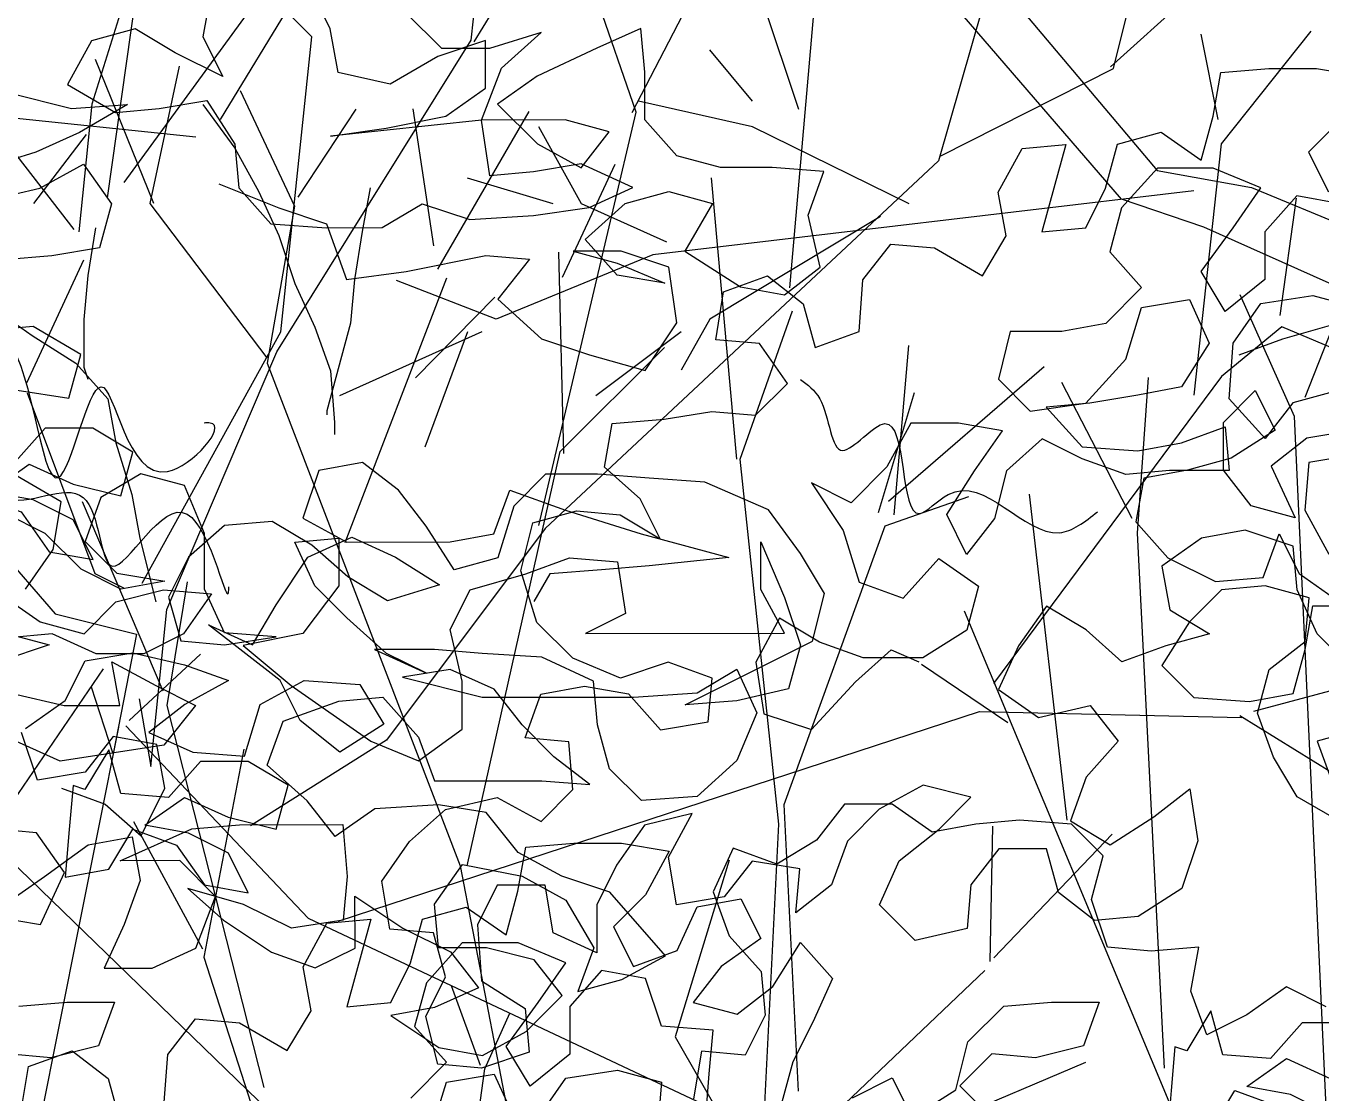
# Model space of a CAD drawing. Header units: metres. Extents: x 37 to 217, y 53 to 242.
# Drawn here: x 45.621 to 48.025, y 62.598 to 64.579 of the extents above; entities that cross this region are included whole.
import ezdxf

# ---------------------------------------------------------------- set-up
doc = ezdxf.new("R2010")
doc.units = ezdxf.units.M
doc.layers.add('DGPRO_Arboles existentes', color=7, linetype='Continuous')

# ---------------------------------------------------------------- blocks, each defined once
blk = doc.blocks.new('Celtis tala VISTA 250 gris')
at = {"color": 252}
for p, q in [((2392.6506, 1078.4263), (2393.301, 1079.4966)), ((2392.6506, 1078.4263), (2393.301, 1079.4966)), ((2393.1214, 1078.5705), (2393.3921, 1079.0195)), ((2393.1214, 1078.5705), (2393.3921, 1079.0195)), ((2392.4718, 1078.3097), (2392.9054, 1078.9047)), ((2392.4718, 1078.3097), (2392.9054, 1078.9047)), ((2388.4312, 1078.866), (2388.8184, 1078.4059)), ((2388.4312, 1078.866), (2388.8184, 1078.4059)), ((2393.1154, 1078.5734), (2393.1485, 1078.8634)), ((2393.1154, 1078.5734), (2393.1485, 1078.8634)), ((2388.7527, 1078.3525), (2388.3422, 1078.8289)), ((2388.7527, 1078.3525), (2388.3422, 1078.8289)), ((2393.4146, 1078.4397), (2393.5867, 1078.7716)), ((2393.4146, 1078.4397), (2393.5867, 1078.7716)), ((2394.3078, 1078.521), (2394.3706, 1078.7741)), ((2394.3078, 1078.521), (2394.3706, 1078.7741)), ((2392.4999, 1078.7397), (2392.4117, 1078.4546)), ((2392.4999, 1078.7397), (2392.4117, 1078.4546)), ((2392.4406, 1078.2807), (2392.5033, 1078.7228)), ((2392.4406, 1078.2807), (2392.5033, 1078.7228)), ((2394.3019, 1078.5239), (2394.5158, 1078.7169)), ((2394.3019, 1078.5239), (2394.5158, 1078.7169)), ((2392.8196, 1078.5798), (2392.7038, 1078.6963)), ((2392.8196, 1078.5798), (2392.7038, 1078.6963)), ((2393.422, 1078.4398), (2393.3325, 1078.6983)), ((2393.422, 1078.4398), (2393.3325, 1078.6983)), ((2393.7238, 1078.4452), (2393.6566, 1078.6447)), ((2393.7238, 1078.4452), (2393.6566, 1078.6447)), ((2393.7071, 1078.1138), (2393.7528, 1078.6376)), ((2393.7071, 1078.1138), (2393.7528, 1078.6376)), ((2386.9565, 1078.3446), (2386.8485, 1078.6117)), ((2386.9565, 1078.3446), (2386.8485, 1078.6117)), ((2388.0675, 1078.5347), (2387.9882, 1078.6298)), ((2388.0675, 1078.5347), (2387.9882, 1078.6298)), ((2394.0649, 1078.6341), (2393.9829, 1078.3499)), ((2394.0649, 1078.6341), (2393.9829, 1078.3499)), ((2386.9498, 1078.3445), (2387.0041, 1078.5997)), ((2386.9498, 1078.3445), (2387.0041, 1078.5997)), ((2394.508, 1078.3811), (2394.6744, 1078.5902)), ((2394.508, 1078.3811), (2394.6744, 1078.5902)), ((2392.7549, 1077.9954), (2393.1154, 1078.5734)), ((2392.7549, 1077.9954), (2393.1154, 1078.5734)), ((2392.7622, 1078.0324), (2392.8196, 1078.5798)), ((2392.7622, 1078.0324), (2392.8196, 1078.5798)), ((2394.5019, 1078.4266), (2394.4703, 1078.5846)), ((2394.5019, 1078.4266), (2394.4703, 1078.5846)), ((2387.1169, 1078.5542), (2387.2178, 1078.34)), ((2387.1169, 1078.5542), (2387.2178, 1078.34)), ((2392.1297, 1078.5419), (2392.3783, 1078.2225)), ((2392.1297, 1078.5419), (2392.3783, 1078.2225)), ((2387.2243, 1078.3566), (2387.3322, 1078.5195)), ((2387.2243, 1078.3566), (2387.3322, 1078.5195)), ((2387.4764, 1078.2659), (2387.438, 1078.5203)), ((2387.4764, 1078.2659), (2387.438, 1078.5203)), ((2387.4833, 1078.223), (2387.653, 1078.5154)), ((2387.4833, 1078.223), (2387.653, 1078.5154)), ((2388.0675, 1078.4871), (2387.856, 1078.5347)), ((2388.0675, 1078.4871), (2387.856, 1078.5347)), ((2393.9874, 1078.3587), (2394.3078, 1078.521)), ((2393.9874, 1078.3587), (2394.3078, 1078.521)), ((2386.734, 1078.3445), (2386.8315, 1078.4728)), ((2386.734, 1078.3445), (2386.8315, 1078.4728)), ((2387.7503, 1078.3443), (2387.6711, 1078.4871)), ((2387.7503, 1078.3443), (2387.6711, 1078.4871)), ((2388.3582, 1078.3443), (2388.0675, 1078.4871)), ((2388.3582, 1078.3443), (2388.0675, 1078.4871)), ((2392.1154, 1078.4451), (2392.6044, 1078.3942)), ((2392.1154, 1078.4451), (2392.6044, 1078.3942)), ((2392.4117, 1078.4546), (2392.3873, 1078.2179)), ((2392.4117, 1078.4546), (2392.3873, 1078.2179)), ((2393.2411, 1077.673), (2393.422, 1078.4398)), ((2393.2411, 1077.673), (2393.422, 1078.4398)), ((2387.715, 1078.2082), (2387.8126, 1078.4174)), ((2387.715, 1078.2082), (2387.8126, 1078.4174)), ((2388.8184, 1078.4059), (2388.9937, 1078.3742)), ((2388.8184, 1078.4059), (2388.9937, 1078.3742)), ((2387.6975, 1078.3443), (2387.5389, 1078.3919)), ((2387.6975, 1078.3443), (2387.5389, 1078.3919)), ((2388.0384, 1077.8701), (2387.9914, 1078.3923)), ((2388.0384, 1077.8701), (2387.9914, 1078.3923)), ((2388.9937, 1078.3742), (2389.4184, 1078.1989)), ((2388.9937, 1078.3742), (2389.4184, 1078.1989)), ((2394.4577, 1077.915), (2394.508, 1078.3811)), ((2394.4577, 1077.915), (2394.508, 1078.3811)), ((2388.8867, 1078.3681), (2387.8825, 1078.2492)), ((2388.8867, 1078.3681), (2387.8825, 1078.2492)), ((2388.905, 1078.3008), (2388.7527, 1078.3525)), ((2388.905, 1078.3008), (2388.7527, 1078.3525)), ((2393.9829, 1078.3499), (2393.2529, 1077.6671)), ((2393.9829, 1078.3499), (2393.2529, 1077.6671)), ((2387.1671, 1078.0585), (2386.9498, 1078.3445)), ((2387.1671, 1078.0585), (2386.9498, 1078.3445)), ((2387.2178, 1078.34), (2387.1671, 1078.0485)), ((2387.2178, 1078.34), (2387.1671, 1078.0485)), ((2387.9089, 1078.273), (2387.7503, 1078.3443)), ((2387.9089, 1078.273), (2387.7503, 1078.3443)), ((2388.3053, 1078.3206), (2387.9882, 1078.1302)), ((2388.3053, 1078.3206), (2387.9882, 1078.1302)), ((2389.1672, 1078.1837), (2388.905, 1078.3008)), ((2389.1672, 1078.1837), (2388.905, 1078.3008)), ((2389.0934, 1077.9855), (2389.2139, 1078.2924)), ((2389.0934, 1077.9855), (2389.2139, 1078.2924)), ((2394.6168, 1078.0628), (2394.6477, 1078.2806)), ((2394.6168, 1078.0628), (2394.6477, 1078.2806)), ((2387.7175, 1077.8808), (2387.708, 1078.2545)), ((2387.7175, 1077.8808), (2387.708, 1078.2545)), ((2387.8825, 1078.2492), (2387.5918, 1078.1302)), ((2387.8825, 1078.2492), (2387.5918, 1078.1302)), ((2387.3119, 1077.7156), (2387.5, 1078.2066)), ((2387.3119, 1077.7156), (2387.5, 1078.2066)), ((2387.5918, 1078.1302), (2387.4068, 1078.2016)), ((2387.5918, 1078.1302), (2387.4068, 1078.2016)), ((2387.4419, 1078.0209), (2387.5896, 1078.1709)), ((2387.4419, 1078.0209), (2387.5896, 1078.1709)), ((2389.0734, 1077.9494), (2388.973, 1078.1751)), ((2389.0734, 1077.9494), (2388.973, 1078.1751)), ((2392.2906, 1077.9377), (2392.3964, 1078.1658)), ((2392.2906, 1077.9377), (2392.3964, 1078.1658)), ((2387.9882, 1078.1302), (2387.9353, 1078.0351)), ((2387.9882, 1078.1302), (2387.9353, 1078.0351)), ((2388.045, 1077.8701), (2388.1421, 1078.1454)), ((2388.045, 1077.8701), (2388.1421, 1078.1454)), ((2387.5653, 1078.1065), (2387.3011, 1077.9875)), ((2387.5653, 1078.1065), (2387.3011, 1077.9875)), ((2387.5389, 1078.1065), (2387.4596, 1077.8924)), ((2387.5389, 1078.1065), (2387.4596, 1077.8924)), ((2387.9353, 1078.1065), (2387.7768, 1077.9875)), ((2387.9353, 1078.1065), (2387.7768, 1077.9875)), ((2387.7109, 1077.8841), (2387.9045, 1078.0774)), ((2387.7109, 1077.8841), (2387.9045, 1078.0774)), ((2388.3303, 1077.7665), (2388.3576, 1078.0809)), ((2388.3303, 1077.7665), (2388.3576, 1078.0809)), ((2387.1671, 1078.0485), (2387.525, 1077.1152)), ((2387.1671, 1078.0485), (2387.525, 1077.1152)), ((2394.62, 1078.0413), (2394.5079, 1077.9492)), ((2394.62, 1078.0413), (2394.5079, 1077.9492)), ((2395.1206, 1077.8299), (2394.62, 1078.0413)), ((2395.1206, 1077.8299), (2394.62, 1078.0413)), ((2388.7723, 1077.7597), (2388.6419, 1078.0126)), ((2388.7723, 1077.7597), (2388.6419, 1078.0126)), ((2388.7824, 1077.7327), (2388.8024, 1078.0216)), ((2388.7824, 1077.7327), (2388.8024, 1078.0216)), ((2392.5048, 1077.5656), (2392.7622, 1078.0324)), ((2392.5048, 1077.5656), (2392.7622, 1078.0324)), ((2392.5508, 1077.5169), (2392.7549, 1077.9954)), ((2392.5508, 1077.5169), (2392.7549, 1077.9954)), ((2393.8903, 1077.7179), (2394.1788, 1077.968)), ((2393.8903, 1077.7179), (2394.1788, 1077.968)), ((2389.1637, 1075.9811), (2389.0734, 1077.9494)), ((2389.1637, 1075.9811), (2389.0734, 1077.9494)), ((2394.5079, 1077.9492), (2394.0852, 1077.3798)), ((2394.5079, 1077.9492), (2394.0852, 1077.3798)), ((2392.4175, 1077.5831), (2392.2921, 1077.9184)), ((2392.4175, 1077.5831), (2392.2921, 1077.9184)), ((2393.8717, 1077.6969), (2393.9384, 1077.9197)), ((2393.8717, 1077.6969), (2393.9384, 1077.9197)), ((2387.5382, 1077.1153), (2387.7109, 1077.8841)), ((2387.5382, 1077.1153), (2387.7109, 1077.8841)), ((2388.1164, 1077.1926), (2388.045, 1077.8701)), ((2388.1164, 1077.1926), (2388.045, 1077.8701)), ((2392.0498, 1077.8467), (2392.3437, 1077.5089)), ((2392.0498, 1077.8467), (2392.3437, 1077.5089)), ((2388.3139, 1077.7465), (2388.469, 1077.8006)), ((2388.3139, 1077.7465), (2388.469, 1077.8006)), ((2388.6519, 1077.2), (2388.5817, 1077.8049)), ((2388.6519, 1077.2), (2388.5817, 1077.8049)), ((2386.974, 1077.4397), (2386.824, 1077.7908)), ((2386.974, 1077.4397), (2386.824, 1077.7908)), ((2388.1261, 1077.229), (2388.3139, 1077.7465)), ((2388.1261, 1077.229), (2388.3139, 1077.7465)), ((2388.8325, 1076.7395), (2388.7824, 1077.7327)), ((2388.8325, 1076.7395), (2388.7824, 1077.7327)), ((2393.2529, 1077.6671), (2392.9584, 1077.2742)), ((2393.2529, 1077.6671), (2392.9584, 1077.2742)), ((2386.9815, 1077.4127), (2387.019, 1077.6423)), ((2386.9815, 1077.4127), (2387.019, 1077.6423)), ((2389.1537, 1075.9269), (2388.4613, 1077.5882)), ((2389.1537, 1075.9269), (2388.4613, 1077.5882)), ((2392.4708, 1077.5566), (2392.4175, 1077.5831)), ((2392.4708, 1077.5566), (2392.4175, 1077.5831)), ((2392.3437, 1077.5089), (2392.4947, 1077.4709)), ((2392.3437, 1077.5089), (2392.4947, 1077.4709)), ((2392.5207, 1077.2254), (2392.5508, 1077.5169)), ((2392.5207, 1077.2254), (2392.5508, 1077.5169)), ((2388.5415, 1077.3805), (2388.381, 1077.4889)), ((2388.5415, 1077.3805), (2388.381, 1077.4889)), ((2392.4947, 1077.4709), (2392.4511, 1077.2489)), ((2392.4947, 1077.4709), (2392.4511, 1077.2489)), ((2394.5681, 1077.3281), (2395.1052, 1077.4723)), ((2394.5681, 1077.3281), (2395.1052, 1077.4723)), ((2392.4805, 1077.311), (2392.6132, 1077.4342)), ((2392.4805, 1077.311), (2392.6132, 1077.4342)), ((2387.1615, 1076.7037), (2386.9815, 1077.4127)), ((2387.1615, 1076.7037), (2386.9815, 1077.4127)), ((2392.266, 1077.1616), (2392.4332, 1077.4066)), ((2392.266, 1077.1616), (2392.4332, 1077.4066)), ((2392.4511, 1077.2489), (2392.4108, 1077.3729)), ((2392.4511, 1077.2489), (2392.4108, 1077.3729)), ((2392.4996, 1077.351), (2392.5207, 1077.2254)), ((2392.4996, 1077.351), (2392.5207, 1077.2254)), ((2392.8689, 1076.9381), (2394.0592, 1077.3278)), ((2392.8689, 1076.9381), (2394.0592, 1077.3278)), ((2394.0592, 1077.3278), (2394.5457, 1077.3165)), ((2394.0592, 1077.3278), (2394.5457, 1077.3165)), ((2394.9633, 1077.0587), (2394.5424, 1077.3192)), ((2394.9633, 1077.0587), (2394.5424, 1077.3192)), ((2392.4611, 1077.2983), (2392.2805, 1076.3946)), ((2392.4611, 1077.2983), (2392.2805, 1076.3946)), ((2392.4746, 1077.3007), (2392.813, 1076.9438)), ((2392.4746, 1077.3007), (2392.813, 1076.9438)), ((2392.9584, 1077.2742), (2392.7059, 1077.1151)), ((2392.9584, 1077.2742), (2392.7059, 1077.1151)), ((2392.6939, 1077.2577), (2392.6196, 1076.8718)), ((2392.6939, 1077.2577), (2392.6196, 1076.8718)), ((2388.1533, 1076.6967), (2388.1261, 1077.229)), ((2388.1533, 1076.6967), (2388.1261, 1077.229)), ((2388.0907, 1076.6731), (2388.1164, 1077.1926)), ((2388.0907, 1076.6731), (2388.1164, 1077.1926)), ((2388.5087, 1076.9376), (2388.5134, 1077.189)), ((2388.5087, 1076.9376), (2388.5134, 1077.189)), ((2388.5153, 1076.9443), (2388.7351, 1077.1742)), ((2388.5153, 1076.9443), (2388.7351, 1077.1742)), ((2387.5515, 1076.2917), (2386.6515, 1077.1628)), ((2387.5515, 1076.2917), (2386.6515, 1077.1628)), ((2392.6178, 1076.8865), (2392.4896, 1077.1229)), ((2392.6178, 1076.8865), (2392.4896, 1077.1229)), ((2387.525, 1077.1152), (2387.618, 1076.633)), ((2387.525, 1077.1152), (2387.618, 1076.633)), ((2393.5947, 1077.0514), (2393.494, 1076.7235)), ((2393.5947, 1077.0514), (2393.494, 1076.7235)), ((2392.813, 1076.9438), (2393.5344, 1076.6045)), ((2392.813, 1076.9438), (2393.5344, 1076.6045)), ((2388.2395, 1076.6742), (2388.4989, 1076.921)), ((2388.2395, 1076.6742), (2388.4989, 1076.921)), ((2392.6196, 1076.8718), (2392.7479, 1076.4731)), ((2392.6196, 1076.8718), (2392.7479, 1076.4731)), ((2393.0787, 1076.8188), (2393.1323, 1076.6711)), ((2393.0787, 1076.8188), (2393.1323, 1076.6711)), ((2393.141, 1076.6645), (2393.1872, 1076.7678)), ((2393.141, 1076.6645), (2393.1872, 1076.7678)), ((2388.6855, 1076.7505), (2388.2734, 1076.5753)), ((2388.6855, 1076.7505), (2388.2734, 1076.5753)), ((2393.494, 1076.7235), (2393.765, 1076.2525)), ((2393.494, 1076.7235), (2393.765, 1076.2525)), ((2393.0636, 1076.1137), (2393.141, 1076.6645)), ((2393.0636, 1076.1137), (2393.141, 1076.6645))]:
    blk.add_line(p, q, dxfattribs=at)
for points in [[(2386.7849, 1077.2593), (2386.8662, 1077.2298), (2386.9327, 1077.1708), (2386.977, 1077.2595), (2386.9621, 1077.3407), (2386.8809, 1077.3554), (2386.8292, 1077.2889), (2386.7406, 1077.2741), (2386.7109, 1077.3627)], [(2386.7183, 1077.3701), (2386.7921, 1077.4219), (2386.829, 1077.4958), (2386.9176, 1077.5106), (2387.0137, 1077.4885), (2387.095, 1077.4591), (2387.0138, 1077.4147), (2386.9473, 1077.3629), (2387.0286, 1077.326), (2387.1247, 1077.3187), (2387.1541, 1077.4148), (2387.2354, 1077.4592), (2387.3388, 1077.4519), (2387.3832, 1077.3781), (2387.302, 1077.3263), (2387.228, 1077.3853), (2387.191, 1077.4592), (2387.058, 1077.5625), (2387.1393, 1077.5256), (2387.1835, 1077.5995), (2387.2425, 1077.6882), (2387.3238, 1077.7252), (2387.4051, 1077.6884), (2387.4864, 1077.6367), (2387.3904, 1077.6071), (2387.3165, 1077.6514), (2387.2499, 1077.7104), (2387.176, 1077.7547), (2387.0874, 1077.7472), (2387.0209, 1077.688), (2386.984, 1077.6141), (2387.0063, 1077.5329), (2387.0876, 1077.5256), (2387.1836, 1077.5404), (2387.0875, 1077.5477), (2387.0505, 1077.6289), (2387.0504, 1077.7324), (2387.0134, 1077.821), (2386.9321, 1077.8431), (2386.8583, 1077.7987), (2386.8288, 1077.7174), (2386.888, 1077.6584), (2386.9766, 1077.6437), (2386.8954, 1077.6288), (2386.8215, 1077.6657), (2386.7549, 1077.7321), (2386.681, 1077.769)], [(2386.6812, 1077.5473), (2386.7625, 1077.5253), (2386.6739, 1077.4956)], [(2386.7181, 1077.6286), (2386.7697, 1077.7026), (2386.7844, 1077.7912), (2386.6957, 1077.8429)], [(2386.703, 1077.998), (2386.799, 1077.9833), (2386.8211, 1078.0646), (2386.7324, 1078.1163), (2386.6511, 1078.1088)], [(2392.6475, 1078.3067), (2392.7584, 1078.2625), (2392.847, 1078.233), (2392.8841, 1078.1296), (2392.9949, 1078.1445), (2393.1426, 1078.1742), (2393.2239, 1078.1669), (2393.1648, 1078.093), (2393.2462, 1078.0192), (2393.3349, 1077.9897), (2393.4383, 1077.9602), (2393.4973, 1078.0489), (2393.4825, 1078.1523), (2393.3938, 1078.1818), (2393.3051, 1078.1817), (2393.3864, 1078.1596), (2393.4751, 1078.1228), (2393.3864, 1078.1375), (2393.3273, 1078.2039), (2393.4011, 1078.2705), (2393.4823, 1078.2927), (2393.5636, 1078.2706), (2393.512, 1078.1819), (2393.6155, 1078.1155), (2393.6968, 1078.1008), (2393.7632, 1078.1526), (2393.741, 1078.2486), (2393.7704, 1078.3299), (2393.6744, 1078.3372), (2393.5783, 1078.3371), (2393.4971, 1078.3592), (2393.4379, 1078.4257), (2393.4378, 1078.5143), (2393.4303, 1078.5956), (2393.3491, 1078.5586), (2393.2383, 1078.5067), (2393.1645, 1078.455), (2393.2385, 1078.3811), (2393.3198, 1078.3369), (2393.3714, 1078.4034), (2393.2901, 1078.4255), (2393.135, 1078.4254), (2392.8543, 1078.3956), (2392.9577, 1078.4104), (2393.0685, 1078.4327), (2393.1423, 1078.4845), (2393.1422, 1078.5731), (2393.0536, 1078.5435), (2392.965, 1078.4917), (2392.8689, 1078.5138), (2392.8541, 1078.595), (2392.8171, 1078.6689)], [(2392.6324, 1078.6613), (2392.6177, 1078.58), (2392.6547, 1078.5062), (2392.566, 1078.5504), (2392.4921, 1078.5947), (2392.4109, 1078.5725), (2392.3666, 1078.4912), (2392.4553, 1078.4395), (2392.5366, 1078.447), (2392.6252, 1078.4619), (2392.677, 1078.3806), (2392.6845, 1078.2994), (2392.7436, 1078.2329), (2392.8471, 1078.2256), (2392.9505, 1078.2257), (2393.0243, 1078.2701), (2393.113, 1078.2407), (2393.2312, 1078.2482), (2393.3346, 1078.263), (2393.4158, 1078.3), (2393.3198, 1078.3443), (2393.2311, 1078.3294), (2393.1499, 1078.322), (2393.135, 1078.4254), (2393.1718, 1078.5215), (2393.2457, 1078.588), (2393.1496, 1078.5584), (2393.061, 1078.5583), (2392.9944, 1078.6247)], [(2392.2558, 1078.4763), (2392.374, 1078.4468), (2392.4775, 1078.4543), (2392.3888, 1078.4025), (2392.3076, 1078.3655), (2392.2116, 1078.3359)], [(2392.219, 1078.2768), (2392.3151, 1078.299), (2392.3963, 1078.3434), (2392.4481, 1078.2696), (2392.426, 1078.1883), (2392.3373, 1078.1735), (2392.2487, 1078.166)], [(2392.6475, 1078.3067), (2392.7584, 1078.2625), (2392.847, 1078.233), (2392.8841, 1078.1296), (2392.9949, 1078.1445), (2393.1426, 1078.1742), (2393.2239, 1078.1669), (2393.1648, 1078.093), (2393.2462, 1078.0192), (2393.3349, 1077.9897), (2393.4383, 1077.9602), (2393.4973, 1078.0489), (2393.4825, 1078.1523), (2393.3938, 1078.1818), (2393.3051, 1078.1817), (2393.3864, 1078.1596), (2393.4751, 1078.1228), (2393.3864, 1078.1375), (2393.3273, 1078.2039), (2393.4011, 1078.2705), (2393.4823, 1078.2927), (2393.5636, 1078.2706), (2393.512, 1078.1819), (2393.6155, 1078.1155), (2393.6968, 1078.1008), (2393.7632, 1078.1526), (2393.741, 1078.2486), (2393.7704, 1078.3299), (2393.6744, 1078.3372), (2393.5783, 1078.3371), (2393.4971, 1078.3592), (2393.4379, 1078.4257), (2393.4378, 1078.5143), (2393.4303, 1078.5956), (2393.3491, 1078.5586), (2393.2383, 1078.5067), (2393.1645, 1078.455), (2393.2385, 1078.3811), (2393.3198, 1078.3369), (2393.3714, 1078.4034), (2393.2901, 1078.4255), (2393.135, 1078.4254), (2392.8543, 1078.3956), (2392.9577, 1078.4104), (2393.0685, 1078.4327), (2393.1423, 1078.4845), (2393.1422, 1078.5731), (2393.0536, 1078.5435), (2392.965, 1078.4917), (2392.8689, 1078.5138), (2392.8541, 1078.595), (2392.8171, 1078.6689)], [(2392.6324, 1078.6613), (2392.6177, 1078.58), (2392.6547, 1078.5062), (2392.566, 1078.5504), (2392.4921, 1078.5947), (2392.4109, 1078.5725), (2392.3666, 1078.4912), (2392.4553, 1078.4395), (2392.5366, 1078.447), (2392.6252, 1078.4619), (2392.677, 1078.3806), (2392.6845, 1078.2994), (2392.7436, 1078.2329), (2392.8471, 1078.2256), (2392.9505, 1078.2257), (2393.0243, 1078.2701), (2393.113, 1078.2407), (2393.2312, 1078.2482), (2393.3346, 1078.263), (2393.4158, 1078.3), (2393.3198, 1078.3443), (2393.2311, 1078.3294), (2393.1499, 1078.322), (2393.135, 1078.4254), (2393.1718, 1078.5215), (2393.2457, 1078.588), (2393.1496, 1078.5584), (2393.061, 1078.5583), (2392.9944, 1078.6247)], [(2392.2558, 1078.4763), (2392.374, 1078.4468), (2392.4775, 1078.4543), (2392.3888, 1078.4025), (2392.3076, 1078.3655), (2392.2116, 1078.3359)], [(2392.219, 1078.2768), (2392.3151, 1078.299), (2392.3963, 1078.3434), (2392.4481, 1078.2696), (2392.426, 1078.1883), (2392.3373, 1078.1735), (2392.2487, 1078.166)], [(2389.1968, 1077.369), (2389.1156, 1077.3468), (2389.1452, 1077.2655)], [(2389.1674, 1077.1917), (2389.0787, 1077.2433), (2389.0343, 1077.3171), (2389.0047, 1077.3984), (2389.0268, 1077.4797), (2389.0932, 1077.5314), (2389.1005, 1077.6127), (2389.0193, 1077.6348), (2388.938, 1077.6273), (2388.8789, 1077.5682), (2388.8273, 1077.4869), (2388.8865, 1077.4278), (2388.9899, 1077.4205), (2389.0712, 1077.4354), (2389.0932, 1077.5167), (2389.1079, 1077.5979), (2389.204, 1077.598)], [(2389.1745, 1077.4872), (2389.1154, 1077.5462), (2389.0784, 1077.6275), (2389.0709, 1077.7087), (2388.9822, 1077.7382), (2388.901, 1077.7233), (2388.8271, 1077.6716), (2388.842, 1077.5903), (2388.9159, 1077.5461), (2388.8347, 1077.5238), (2388.7534, 1077.4942), (2388.6869, 1077.5532), (2388.613, 1077.5975), (2388.5613, 1077.5236), (2388.5245, 1077.4423), (2388.5984, 1077.3906), (2388.6944, 1077.4129), (2388.7462, 1077.3464), (2388.6871, 1077.2799), (2388.6577, 1077.1986), (2388.7316, 1077.1543), (2388.8128, 1077.2061), (2388.8792, 1077.2579), (2388.8941, 1077.1619), (2388.8646, 1077.0732), (2388.7834, 1077.0214), (2388.7021, 1077.0139), (2388.6356, 1077.0656), (2388.6134, 1077.1468), (2388.5247, 1077.1468), (2388.4731, 1077.0802), (2388.4658, 1076.9989), (2388.3697, 1076.9767), (2388.3032, 1077.0431), (2388.34, 1077.1244), (2388.4139, 1077.1836), (2388.4729, 1077.2428), (2388.3842, 1077.2648), (2388.303, 1077.2204), (2388.244, 1077.1613), (2388.2145, 1077.08), (2388.1481, 1077.0282), (2388.1554, 1077.1095), (2388.0667, 1077.1242), (2388.015, 1077.0576), (2387.9264, 1077.0428), (2387.9115, 1077.1314), (2387.9558, 1077.2127), (2387.8672, 1077.1905), (2387.8155, 1077.1166), (2387.7787, 1077.0426), (2387.7787, 1076.954), (2387.6974, 1076.9909), (2387.6826, 1077.0795), (2387.5939, 1077.0794), (2387.5571, 1077.0055), (2387.5645, 1076.9021), (2387.6458, 1076.8504), (2387.6533, 1076.7692), (2387.5647, 1076.7396), (2387.4834, 1076.7469), (2387.4612, 1076.8355), (2387.498, 1076.9094), (2387.4758, 1076.9907), (2387.3945, 1076.998), (2387.3797, 1077.0866), (2387.4313, 1077.1605), (2387.4978, 1077.2197), (2387.5938, 1077.2419), (2387.6751, 1077.1977), (2387.7341, 1077.2569), (2387.7267, 1077.3455), (2387.6454, 1077.3528), (2387.6749, 1077.4341), (2387.7561, 1077.449), (2387.8374, 1077.4343), (2387.8966, 1077.3678), (2387.9852, 1077.3827), (2387.9925, 1077.4639), (2387.9112, 1077.4934), (2387.8226, 1077.4638), (2387.7339, 1077.5006), (2387.6674, 1077.5671), (2387.6377, 1077.6631), (2387.6598, 1077.7518), (2387.741, 1077.774), (2387.8223, 1077.7667), (2387.8962, 1077.7224), (2387.8592, 1077.7963), (2387.7927, 1077.8553), (2387.8074, 1077.9366), (2387.9034, 1077.9441), (2387.9921, 1077.9589), (2388.0733, 1077.9516), (2388.1324, 1078.0108), (2388.0806, 1078.0846), (2387.9993, 1078.0919), (2388.014, 1078.1806), (2388.0953, 1078.2102), (2388.1618, 1078.1586), (2388.184, 1078.0773), (2388.2653, 1078.1069), (2388.2726, 1078.203), (2388.3242, 1078.2695), (2388.4055, 1078.2622), (2388.4942, 1078.2106), (2388.5385, 1078.2845), (2388.5236, 1078.3657), (2388.5679, 1078.447), (2388.6491, 1078.4545), (2388.6049, 1078.2919), (2388.6862, 1078.2994), (2388.7231, 1078.3733), (2388.7452, 1078.4546), (2388.8264, 1078.4768), (2388.9003, 1078.4252), (2388.9224, 1078.5065), (2388.9371, 1078.5878), (2389.0258, 1078.5952), (2389.1144, 1078.5953), (2389.2031, 1078.5806)], [(2389.1588, 1078.4993), (2389.0998, 1078.4401), (2389.1368, 1078.3663)], [(2389.189, 1077.8788), (2389.1003, 1077.8639), (2389.093, 1077.7752), (2389.1374, 1077.694)], [(2389.1519, 1077.9969), (2389.0707, 1077.9747), (2389.019, 1077.9082), (2388.9524, 1077.982), (2388.9597, 1078.0854), (2389.0114, 1078.1593), (2389.1074, 1078.1742), (2389.1887, 1078.1521)], [(2389.159, 1078.3442), (2389.0777, 1078.3589), (2389.0187, 1078.2923), (2389.0187, 1078.2037), (2388.9449, 1078.1445), (2388.9005, 1078.2183), (2388.9595, 1078.2997), (2389.0112, 1078.3736), (2388.9225, 1078.4104), (2388.8191, 1078.4103), (2388.7527, 1078.3364), (2388.7306, 1078.2551), (2388.7897, 1078.1887), (2388.7233, 1078.1221), (2388.642, 1078.1073), (2388.546, 1078.1072), (2388.5239, 1078.0185), (2388.5831, 1077.9595), (2388.6865, 1077.9743), (2388.7603, 1078.0557), (2388.7898, 1078.1517), (2388.8784, 1078.1666), (2388.9154, 1078.0854), (2388.8638, 1078.0041), (2388.7825, 1077.9892), (2388.6939, 1077.9743), (2388.6126, 1077.9669), (2388.6792, 1077.8931), (2388.7826, 1077.8858), (2388.8639, 1077.9006), (2388.9451, 1077.9302), (2388.9526, 1077.849), (2388.8418, 1077.8489), (2388.7605, 1077.8414), (2388.6792, 1077.8709), (2388.6053, 1077.9078), (2388.5389, 1077.8486), (2388.5168, 1077.7599), (2388.4651, 1077.6934), (2388.4281, 1077.7672), (2388.4798, 1077.8486), (2388.5314, 1077.9225), (2388.4501, 1077.9372), (2388.3615, 1077.9371), (2388.3172, 1077.8558), (2388.2508, 1077.7892), (2388.1769, 1077.8261), (2388.2361, 1077.7375), (2388.2657, 1077.6415), (2388.347, 1077.612), (2388.4134, 1077.686), (2388.4873, 1077.6343), (2388.4652, 1077.553), (2388.384, 1077.5012), (2388.2732, 1077.5011), (2388.1919, 1077.5306), (2388.118, 1077.5749), (2388.0737, 1077.4936), (2388.0886, 1077.3975), (2388.1773, 1077.3681), (2388.2585, 1077.4568), (2388.3249, 1077.516), (2388.3766, 1077.4938)], [(2392.6178, 1078.4545), (2392.677, 1078.3732), (2392.7214, 1078.292), (2392.7584, 1078.2108), (2392.788, 1078.1222), (2392.8251, 1078.0409), (2392.8547, 1077.9597), (2392.8622, 1077.8637), (2392.8622, 1077.8415)], [(2392.6178, 1078.4545), (2392.677, 1078.3732), (2392.7214, 1078.292), (2392.7584, 1078.2108), (2392.788, 1078.1222), (2392.8251, 1078.0409), (2392.8547, 1077.9597), (2392.8622, 1077.8637), (2392.8622, 1077.8415)], [(2394.541, 1077.9898), (2394.6223, 1078.0194), (2394.7257, 1078.0491)], [(2394.7554, 1077.8496), (2394.6668, 1077.8348), (2394.6003, 1077.783), (2394.6447, 1077.687), (2394.5634, 1077.7091), (2394.5117, 1077.7755), (2394.5116, 1077.8642), (2394.5706, 1077.9233), (2394.6076, 1077.8495), (2394.5264, 1077.7977), (2394.4452, 1077.7755), (2394.3639, 1077.7606), (2394.3492, 1077.6793), (2394.4084, 1077.6129), (2394.4971, 1077.5686), (2394.5857, 1077.5761), (2394.6152, 1077.6574), (2394.6522, 1077.5836), (2394.7261, 1077.5319)], [(2392.9282, 1078.2996), (2392.9135, 1078.2183), (2392.8989, 1078.1297), (2392.8915, 1078.0484), (2392.8474, 1077.8858), (2392.8474, 1077.8784)], [(2392.9282, 1078.2996), (2392.9135, 1078.2183), (2392.8989, 1078.1297), (2392.8915, 1078.0484), (2392.8474, 1077.8858), (2392.8474, 1077.8784)], [(2392.4186, 1078.2253), (2392.4039, 1078.1366), (2392.3966, 1078.0553), (2392.3966, 1077.9667), (2392.404, 1077.9445)], [(2392.4186, 1078.2253), (2392.4039, 1078.1366), (2392.3966, 1078.0553), (2392.3966, 1077.9667), (2392.404, 1077.9445)], [(2392.16, 1078.1585), (2392.2266, 1078.0773), (2392.3005, 1078.0257), (2392.3819, 1077.974), (2392.441, 1077.9076), (2392.4559, 1077.8263), (2392.4855, 1077.7303), (2392.5004, 1077.6491), (2392.53, 1077.5309)], [(2392.16, 1078.1585), (2392.2266, 1078.0773), (2392.3005, 1078.0257), (2392.3819, 1077.974), (2392.441, 1077.9076), (2392.4559, 1077.8263), (2392.4855, 1077.7303), (2392.5004, 1077.6491), (2392.53, 1077.5309)], [(2386.5183, 1077.8828), (2386.511, 1077.8016), (2386.5037, 1077.7129), (2386.585, 1077.7278), (2386.6292, 1077.8017), (2386.7105, 1077.7722), (2386.7623, 1077.6984), (2386.8436, 1077.6837), (2386.8066, 1077.7575), (2386.7327, 1077.7944), (2386.6514, 1077.8091), (2386.7252, 1077.8609), (2386.8065, 1077.824), (2386.8952, 1077.8019), (2386.9173, 1077.8832), (2386.8434, 1077.9275), (2386.7547, 1077.9274), (2386.6957, 1077.8608), (2386.607, 1077.8681), (2386.5848, 1077.9494), (2386.5405, 1077.8755), (2386.5183, 1077.8828)], [(2386.5183, 1077.8828), (2386.511, 1077.8016), (2386.5037, 1077.7129), (2386.585, 1077.7278), (2386.6292, 1077.8017), (2386.7105, 1077.7722), (2386.7623, 1077.6984), (2386.8436, 1077.6837), (2386.8066, 1077.7575), (2386.7327, 1077.7944), (2386.6514, 1077.8091), (2386.7252, 1077.8609), (2386.8065, 1077.824), (2386.8952, 1077.8019), (2386.9173, 1077.8832), (2386.8434, 1077.9275), (2386.7547, 1077.9274), (2386.6957, 1077.8608), (2386.607, 1077.8681), (2386.5848, 1077.9494), (2386.5405, 1077.8755), (2386.5183, 1077.8828)], [(2392.2419, 1077.5454), (2392.3158, 1077.4938), (2392.3971, 1077.4717), (2392.4561, 1077.5308), (2392.5448, 1077.5531), (2392.6334, 1077.5458), (2392.5818, 1077.4718), (2392.5079, 1077.4348), (2392.4193, 1077.4348), (2392.338, 1077.4716), (2392.2567, 1077.4642)], [(2392.2642, 1077.3607), (2392.3603, 1077.3387), (2392.4637, 1077.3388), (2392.4488, 1077.42), (2392.5302, 1077.3758), (2392.6041, 1077.3389), (2392.545, 1077.265), (2392.353, 1077.2352), (2392.2717, 1077.2721)], [(2392.2276, 1076.947), (2392.3163, 1076.9323), (2392.3606, 1077.0284), (2392.3088, 1077.1022), (2392.2275, 1077.1095)], [(2392.2276, 1076.9544), (2392.3236, 1077.021), (2392.4048, 1077.0801), (2392.4861, 1077.095), (2392.5009, 1077.0137), (2392.4715, 1076.9324), (2392.4346, 1076.8511), (2392.5232, 1076.8512), (2392.6045, 1076.8882), (2392.6413, 1076.9843), (2392.5748, 1077.0507), (2392.464, 1077.0506), (2392.5969, 1077.1099), (2392.6855, 1077.1173), (2392.8776, 1077.1175), (2392.8851, 1077.0215), (2392.8778, 1076.9402), (2392.7818, 1076.9253), (2392.6931, 1076.9696), (2392.5896, 1076.999), (2392.6561, 1076.94), (2392.7449, 1076.881), (2392.8261, 1076.8515), (2392.9, 1076.8885), (2392.8999, 1076.9845), (2392.9886, 1076.9255), (2393.0773, 1076.8813), (2393.1291, 1076.8148), (2393.0478, 1076.7778), (2392.9666, 1076.763), (2393.0553, 1076.704), (2393.1366, 1076.6893), (2393.2178, 1076.7337), (2393.2842, 1076.8002), (2393.2325, 1076.8666), (2393.1438, 1076.8887), (2393.0551, 1076.8886), (2393.0477, 1076.9699), (2393.0993, 1077.0438), (2393.2102, 1077.0218), (2393.2915, 1076.9775), (2393.3433, 1076.8889), (2393.3138, 1076.8076), (2393.395, 1076.8299), (2393.4762, 1076.8743), (2393.3727, 1076.9924), (2393.284, 1077.0218), (2393.2027, 1077.0661), (2393.1436, 1077.1399), (2393.0549, 1077.1546), (2392.9367, 1077.1471), (2392.8629, 1077.0953), (2392.8111, 1077.1618), (2392.7371, 1077.2282), (2392.7666, 1077.3095), (2392.87, 1077.3465), (2392.9513, 1077.354), (2393.0178, 1077.2802), (2393.0475, 1077.1989), (2393.2469, 1077.1991), (2393.3356, 1077.1918), (2393.2691, 1077.2435), (2393.2099, 1077.3025), (2393.1581, 1077.3689), (2393.0768, 1077.4058), (2392.9882, 1077.391), (2393.136, 1077.3542), (2393.4167, 1077.3544), (2393.5349, 1077.3619), (2393.6087, 1077.4063), (2393.6458, 1077.3251), (2393.6089, 1077.2364), (2393.5351, 1077.1698), (2393.4317, 1077.1623), (2393.3725, 1077.2214), (2393.3503, 1077.3026), (2393.3428, 1077.3839), (2393.2467, 1077.4281), (2393.1359, 1077.4354), (2393.0472, 1077.4427), (2392.9364, 1077.4426), (2393.0325, 1077.3984), (2392.9586, 1077.4353), (2392.8847, 1077.5017), (2392.8255, 1077.5607), (2392.7885, 1077.642), (2392.8697, 1077.6494), (2392.8698, 1077.5608), (2392.8034, 1077.4721), (2392.6926, 1077.4498), (2392.7813, 1077.376), (2392.9292, 1077.2727), (2393.0179, 1077.2358), (2393.0991, 1077.295), (2393.099, 1077.3837), (2393.0768, 1077.4797), (2393.1136, 1077.5536), (2393.217, 1077.5832), (2393.2983, 1077.6129), (2393.3869, 1077.6056), (2393.4018, 1077.5095), (2393.3279, 1077.4725), (2393.6973, 1077.4729), (2393.6529, 1077.5541), (2393.6529, 1077.6427), (2393.6973, 1077.5394), (2393.7269, 1077.4507), (2393.7048, 1077.3694), (2393.6088, 1077.3472), (2393.5128, 1077.3397), (2393.7491, 1077.4581), (2393.7711, 1077.5468), (2393.7268, 1077.6207), (2393.6676, 1077.7019), (2393.5493, 1077.7535), (2393.4459, 1077.7608), (2393.3498, 1077.7681), (2393.2538, 1077.768), (2393.1947, 1077.7088), (2393.1653, 1077.6127), (2393.084, 1077.5905), (2393.0323, 1077.6717), (2392.9805, 1077.7382), (2392.9139, 1077.7898), (2392.8327, 1077.775), (2392.8032, 1077.6863), (2392.8845, 1077.642), (2393.0766, 1077.6422), (2393.1579, 1077.6571), (2393.1873, 1077.7384), (2393.2908, 1077.7015), (2393.4312, 1077.6573), (2393.5938, 1077.6131), (2393.446, 1077.5982), (2393.3574, 1077.5908), (2393.2614, 1077.5833), (2393.2319, 1077.5315)], [(2392.2419, 1077.5454), (2392.3158, 1077.4938), (2392.3971, 1077.4717), (2392.4561, 1077.5308), (2392.5448, 1077.5531), (2392.6334, 1077.5458), (2392.5818, 1077.4718), (2392.5079, 1077.4348), (2392.4193, 1077.4348), (2392.338, 1077.4716), (2392.2567, 1077.4642)], [(2392.2642, 1077.3607), (2392.3603, 1077.3387), (2392.4637, 1077.3388), (2392.4488, 1077.42), (2392.5302, 1077.3758), (2392.6041, 1077.3389), (2392.545, 1077.265), (2392.353, 1077.2352), (2392.2717, 1077.2721)], [(2392.2276, 1076.947), (2392.3163, 1076.9323), (2392.3606, 1077.0284), (2392.3088, 1077.1022), (2392.2275, 1077.1095)], [(2392.2276, 1076.9544), (2392.3236, 1077.021), (2392.4048, 1077.0801), (2392.4861, 1077.095), (2392.5009, 1077.0137), (2392.4715, 1076.9324), (2392.4346, 1076.8511), (2392.5232, 1076.8512), (2392.6045, 1076.8882), (2392.6413, 1076.9843), (2392.5748, 1077.0507), (2392.464, 1077.0506), (2392.5969, 1077.1099), (2392.6855, 1077.1173), (2392.8776, 1077.1175), (2392.8851, 1077.0215), (2392.8778, 1076.9402), (2392.7818, 1076.9253), (2392.6931, 1076.9696), (2392.5896, 1076.999), (2392.6561, 1076.94), (2392.7449, 1076.881), (2392.8261, 1076.8515), (2392.9, 1076.8885), (2392.8999, 1076.9845), (2392.9886, 1076.9255), (2393.0773, 1076.8813), (2393.1291, 1076.8148), (2393.0478, 1076.7778), (2392.9666, 1076.763), (2393.0553, 1076.704), (2393.1366, 1076.6893), (2393.2178, 1076.7337), (2393.2842, 1076.8002), (2393.2325, 1076.8666), (2393.1438, 1076.8887), (2393.0551, 1076.8886), (2393.0477, 1076.9699), (2393.0993, 1077.0438), (2393.2102, 1077.0218), (2393.2915, 1076.9775), (2393.3433, 1076.8889), (2393.3138, 1076.8076), (2393.395, 1076.8299), (2393.4762, 1076.8743), (2393.3727, 1076.9924), (2393.284, 1077.0218), (2393.2027, 1077.0661), (2393.1436, 1077.1399), (2393.0549, 1077.1546), (2392.9367, 1077.1471), (2392.8629, 1077.0953), (2392.8111, 1077.1618), (2392.7371, 1077.2282), (2392.7666, 1077.3095), (2392.87, 1077.3465), (2392.9513, 1077.354), (2393.0178, 1077.2802), (2393.0475, 1077.1989), (2393.2469, 1077.1991), (2393.3356, 1077.1918), (2393.2691, 1077.2435), (2393.2099, 1077.3025), (2393.1581, 1077.3689), (2393.0768, 1077.4058), (2392.9882, 1077.391), (2393.136, 1077.3542), (2393.4167, 1077.3544), (2393.5349, 1077.3619), (2393.6087, 1077.4063), (2393.6458, 1077.3251), (2393.6089, 1077.2364), (2393.5351, 1077.1698), (2393.4317, 1077.1623), (2393.3725, 1077.2214), (2393.3503, 1077.3026), (2393.3428, 1077.3839), (2393.2467, 1077.4281), (2393.1359, 1077.4354), (2393.0472, 1077.4427), (2392.9364, 1077.4426), (2393.0325, 1077.3984), (2392.9586, 1077.4353), (2392.8847, 1077.5017), (2392.8255, 1077.5607), (2392.7885, 1077.642), (2392.8697, 1077.6494), (2392.8698, 1077.5608), (2392.8034, 1077.4721), (2392.6926, 1077.4498), (2392.7813, 1077.376), (2392.9292, 1077.2727), (2393.0179, 1077.2358), (2393.0991, 1077.295), (2393.099, 1077.3837), (2393.0768, 1077.4797), (2393.1136, 1077.5536), (2393.217, 1077.5832), (2393.2983, 1077.6129), (2393.3869, 1077.6056), (2393.4018, 1077.5095), (2393.3279, 1077.4725), (2393.6973, 1077.4729), (2393.6529, 1077.5541), (2393.6529, 1077.6427), (2393.6973, 1077.5394), (2393.7269, 1077.4507), (2393.7048, 1077.3694), (2393.6088, 1077.3472), (2393.5128, 1077.3397), (2393.7491, 1077.4581), (2393.7711, 1077.5468), (2393.7268, 1077.6207), (2393.6676, 1077.7019), (2393.5493, 1077.7535), (2393.4459, 1077.7608), (2393.3498, 1077.7681), (2393.2538, 1077.768), (2393.1947, 1077.7088), (2393.1653, 1077.6127), (2393.084, 1077.5905), (2393.0323, 1077.6717), (2392.9805, 1077.7382), (2392.9139, 1077.7898), (2392.8327, 1077.775), (2392.8032, 1077.6863), (2392.8845, 1077.642), (2393.0766, 1077.6422), (2393.1579, 1077.6571), (2393.1873, 1077.7384), (2393.2908, 1077.7015), (2393.4312, 1077.6573), (2393.5938, 1077.6131), (2393.446, 1077.5982), (2393.3574, 1077.5908), (2393.2614, 1077.5833), (2393.2319, 1077.5315)], [(2392.3766, 1077.1901), (2392.3693, 1077.1088), (2392.362, 1077.0202), (2392.4433, 1077.035), (2392.4875, 1077.1089), (2392.5688, 1077.0795), (2392.6206, 1077.0056), (2392.7019, 1076.9909), (2392.6649, 1077.0648), (2392.591, 1077.1016), (2392.5097, 1077.1163), (2392.5835, 1077.1681), (2392.6648, 1077.1313), (2392.7535, 1077.1092), (2392.7756, 1077.1905), (2392.7017, 1077.2347), (2392.613, 1077.2346), (2392.554, 1077.1681), (2392.4653, 1077.1754), (2392.4431, 1077.2566), (2392.3988, 1077.1827), (2392.3766, 1077.1901)], [(2392.3766, 1077.1901), (2392.3693, 1077.1088), (2392.362, 1077.0202), (2392.4433, 1077.035), (2392.4875, 1077.1089), (2392.5688, 1077.0795), (2392.6206, 1077.0056), (2392.7019, 1076.9909), (2392.6649, 1077.0648), (2392.591, 1077.1016), (2392.5097, 1077.1163), (2392.5835, 1077.1681), (2392.6648, 1077.1313), (2392.7535, 1077.1092), (2392.7756, 1077.1905), (2392.7017, 1077.2347), (2392.613, 1077.2346), (2392.554, 1077.1681), (2392.4653, 1077.1754), (2392.4431, 1077.2566), (2392.3988, 1077.1827), (2392.3766, 1077.1901)], [(2386.7061, 1076.855), (2386.7947, 1076.8624), (2386.8834, 1076.8625), (2386.8539, 1076.7812), (2386.7653, 1076.759), (2386.684, 1076.7663)], [(2386.7092, 1076.6538), (2386.7239, 1076.7425), (2386.8052, 1076.7721), (2386.8717, 1076.7205), (2386.8939, 1076.6392)], [(2386.9752, 1076.6688), (2386.9825, 1076.7649), (2387.0341, 1076.8314), (2387.1154, 1076.8241), (2387.2041, 1076.7725), (2387.2484, 1076.8464), (2387.2335, 1076.9276), (2387.2778, 1077.009), (2387.359, 1077.0164), (2387.3149, 1076.8538), (2387.3961, 1076.8613), (2387.433, 1076.9352), (2387.4551, 1077.0165), (2387.5363, 1077.0387), (2387.6102, 1076.9871), (2387.6323, 1077.0684), (2387.647, 1077.1497), (2387.7357, 1077.1571), (2387.8243, 1077.1572), (2387.913, 1077.1425), (2387.8688, 1077.0612), (2387.8097, 1077.002), (2387.8467, 1076.9282), (2387.9279, 1076.9578), (2387.9648, 1077.0391), (2388.0461, 1077.054), (2388.0831, 1076.9801), (2388.0092, 1076.9284), (2387.9576, 1076.8618), (2388.0389, 1076.8397), (2388.1053, 1076.8915), (2388.157, 1076.9728), (2388.2161, 1076.9064), (2388.1793, 1076.8251), (2388.1424, 1076.7512), (2388.1203, 1076.6699)], [(2388.2533, 1076.6848), (2388.3271, 1076.7218), (2388.3641, 1076.6479), (2388.4453, 1076.6997), (2388.4674, 1076.7884), (2388.5338, 1076.855), (2388.6225, 1076.8624), (2388.7111, 1076.8625), (2388.6817, 1076.7812), (2388.593, 1076.759), (2388.5118, 1076.7663), (2388.4527, 1076.7071), (2388.5119, 1076.6481)], [(2387.6697, 1076.6473), (2387.7213, 1076.7212), (2387.8173, 1076.7361), (2387.8986, 1076.714), (2387.8913, 1076.6253)], [(2387.98, 1076.6328), (2387.9873, 1076.7289), (2387.9946, 1076.8101), (2387.8985, 1076.8174), (2387.8689, 1076.9061), (2387.7876, 1076.9208), (2387.7286, 1076.8542), (2387.7287, 1076.7656), (2387.6548, 1076.7064), (2387.6104, 1076.7802), (2387.6695, 1076.8616), (2387.7211, 1076.9355), (2387.6324, 1076.9723), (2387.529, 1076.9722), (2387.4626, 1076.8983), (2387.4405, 1076.817), (2387.4996, 1076.7506), (2387.4332, 1076.684)], [(2387.4702, 1076.6176), (2387.4997, 1076.7136), (2387.5883, 1076.7285), (2387.6253, 1076.6473)], [(2394.7027, 1076.7793), (2394.6288, 1076.8162), (2394.555, 1076.7644), (2394.4811, 1076.7274), (2394.4515, 1076.8087), (2394.4662, 1076.8899), (2394.3776, 1076.8825), (2394.2963, 1076.8898), (2394.2666, 1076.9784), (2394.2887, 1077.0597), (2394.2296, 1077.1187), (2394.1335, 1077.126), (2394.0523, 1077.1186), (2393.971, 1077.1037), (2393.8971, 1077.1554), (2393.8084, 1077.1553), (2393.7568, 1077.0888), (2393.683, 1077.0444), (2393.6017, 1077.0738), (2393.5648, 1076.9925), (2393.5944, 1076.9113), (2393.6536, 1076.8449), (2393.661, 1076.7636), (2393.6242, 1076.6897), (2393.5429, 1076.697), (2393.5282, 1076.6083)], [(2394.7027, 1076.7793), (2394.6288, 1076.8162), (2394.555, 1076.7644), (2394.4811, 1076.7274), (2394.4515, 1076.8087), (2394.4662, 1076.8899), (2394.3776, 1076.8825), (2394.2963, 1076.8898), (2394.2666, 1076.9784), (2394.2887, 1077.0597), (2394.2296, 1077.1187), (2394.1335, 1077.126), (2394.0523, 1077.1186), (2393.971, 1077.1037), (2393.8971, 1077.1554), (2393.8084, 1077.1553), (2393.7568, 1077.0888), (2393.683, 1077.0444), (2393.6017, 1077.0738), (2393.5648, 1076.9925), (2393.5944, 1076.9113), (2393.6536, 1076.8449), (2393.661, 1076.7636), (2393.6242, 1076.6897), (2393.5429, 1076.697), (2393.5282, 1076.6083)], [(2394.4218, 1076.7052), (2394.4145, 1076.6239), (2394.4072, 1076.5352), (2394.4885, 1076.5501), (2394.5327, 1076.624), (2394.614, 1076.5945), (2394.6658, 1076.5207), (2394.7471, 1076.506), (2394.7101, 1076.5798), (2394.6362, 1076.6167), (2394.5549, 1076.6314), (2394.6287, 1076.6832), (2394.71, 1076.6463), (2394.7987, 1076.6243), (2394.8208, 1076.7055), (2394.7469, 1076.7498), (2394.6582, 1076.7497), (2394.5992, 1076.6832), (2394.5105, 1076.6905), (2394.4883, 1076.7717), (2394.444, 1076.6978), (2394.4218, 1076.7052)], [(2394.4218, 1076.7052), (2394.4145, 1076.6239), (2394.4072, 1076.5352), (2394.4885, 1076.5501), (2394.5327, 1076.624), (2394.614, 1076.5945), (2394.6658, 1076.5207), (2394.7471, 1076.506), (2394.7101, 1076.5798), (2394.6362, 1076.6167), (2394.5549, 1076.6314), (2394.6287, 1076.6832), (2394.71, 1076.6463), (2394.7987, 1076.6243), (2394.8208, 1076.7055), (2394.7469, 1076.7498), (2394.6582, 1076.7497), (2394.5992, 1076.6832), (2394.5105, 1076.6905), (2394.4883, 1076.7717), (2394.444, 1076.6978), (2394.4218, 1076.7052)]]:
    blk.add_lwpolyline(points, dxfattribs=at)
for points in [[(2391.5741, 1078.1439), (2391.6641, 1078.2), (2391.8102, 1078.0652), (2391.8889, 1078.1551), (2391.9451, 1078.0427), (2391.9901, 1078.1214), (2392.125, 1077.8517), (2392.2487, 1078.009), (2392.3499, 1077.7618), (2392.4286, 1077.9304), (2392.5522, 1077.7731), (2392.6309, 1077.863), (2392.6197, 1077.863)], [(2391.5741, 1078.1439), (2391.6641, 1078.2), (2391.8102, 1078.0652), (2391.8889, 1078.1551), (2391.9451, 1078.0427), (2391.9901, 1078.1214), (2392.125, 1077.8517), (2392.2487, 1078.009), (2392.3499, 1077.7618), (2392.4286, 1077.9304), (2392.5522, 1077.7731), (2392.6309, 1077.863), (2392.6197, 1077.863)], [(2393.7269, 1077.9437), (2393.7624, 1077.9082), (2393.8051, 1077.8122), (2393.8834, 1077.8619), (2393.9474, 1077.6949), (2394.0007, 1077.7304), (2394.207, 1077.6593), (2394.2782, 1077.6984)], [(2393.7269, 1077.9437), (2393.7624, 1077.9082), (2393.8051, 1077.8122), (2393.8834, 1077.8619), (2393.9474, 1077.6949), (2394.0007, 1077.7304), (2394.207, 1077.6593), (2394.2782, 1077.6984)], [(2391.9166, 1077.8174), (2392.0093, 1077.8367), (2392.0247, 1077.7943), (2392.0826, 1077.8251), (2392.1058, 1077.7943), (2392.156, 1077.7981), (2392.2487, 1077.7248), (2392.3955, 1077.7248), (2392.4495, 1077.5974), (2392.5886, 1077.6939), (2392.6658, 1077.555), (2392.6658, 1077.5588)], [(2391.9166, 1077.8174), (2392.0093, 1077.8367), (2392.0247, 1077.7943), (2392.0826, 1077.8251), (2392.1058, 1077.7943), (2392.156, 1077.7981), (2392.2487, 1077.7248), (2392.3955, 1077.7248), (2392.4495, 1077.5974), (2392.5886, 1077.6939), (2392.6658, 1077.555), (2392.6658, 1077.5588)]]:
    blk.add_spline(points, degree=3, dxfattribs=at)

msp = doc.modelspace()

# ---------------------------------------------------------------- block references
at = {"layer": 'DGPRO_Arboles existentes'}
for p in [(-2346.6683, -1014.0216), (-2341.0982, -1014.0958)]:
    msp.add_blockref('Celtis tala VISTA 250 gris', p, dxfattribs=at)

doc.saveas('drawing.dxf')
